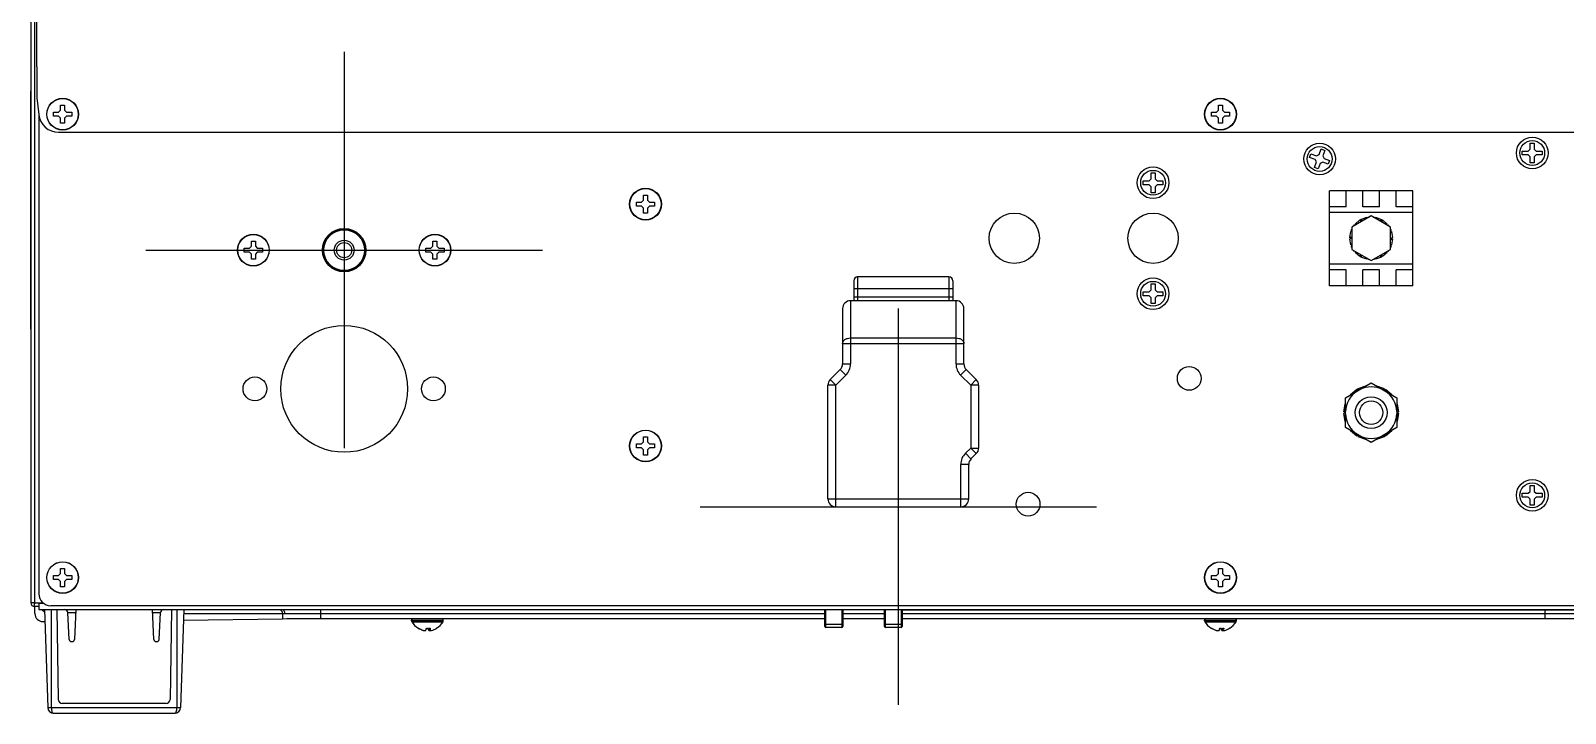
# Model space of a CAD drawing. Header units: millimetres. Extents: x 341 to 4391, y 324 to 2971.
# Drawn here: x 340.9 to 728, y 1400.6 to 1572.8 of the extents above; entities that cross this region are included whole.
import ezdxf

# ---------------------------------------------------------------- set-up
doc = ezdxf.new("R2010")
doc.units = ezdxf.units.MM
doc.header["$LTSCALE"] = 256.666667
doc.layers.get('0').update_dxf_attribs({"linetype": 'CONTINUOUS'})
for name, color, linetype in [('02___PRT_ALL_AXES', 7, 'CONTINUOUS'), ('03___PRT_ALL_CURVES', 7, 'CONTINUOUS'), ('ASSI', 7, 'CONTINUOUS'), ('GEOM', 7, 'CONTINUOUS')]:
    doc.layers.add(name, color=color, linetype=linetype)

msp = doc.modelspace()

# ---------------------------------------------------------------- linework, layer by layer
at = {"color": 9, "linetype": 'Continuous'}
for p, q in [((341.9, 1908.56), (341.9, 1428.46)), ((689.5, 1526.96), (668.5, 1526.96)), ((689.5, 1513.96), (668.5, 1513.96)), ((346.15, 1426.76), (346.15, 1402.06)), ((350.3, 1426.03), (352.32, 1426.03)), ((371.67, 1426.03), (373.7, 1426.03)), ((377.84, 1426.76), (377.84, 1402.06)), ((345.25, 1402.06), (378.74, 1402.06))]:
    msp.add_line(p, q, dxfattribs=at)
at = {"color": 7, "linetype": 'Continuous'}
for p, q in [((342.5, 1563.69), (342.5, 1869.89)), ((346.7, 1551.26), (346.7, 1552.26)), ((346.7, 1552.26), (348, 1552.26)), ((348, 1552.26), (348.5, 1552.76)), ((348.5, 1552.76), (348.5, 1554.06)), ((348.5, 1554.06), (349.5, 1554.06)), ((349.5, 1554.06), (349.5, 1552.76)), ((349.5, 1552.76), (350, 1552.26)), ((350, 1552.26), (351.3, 1552.26)), ((351.3, 1552.26), (351.3, 1551.26)), ((638.7, 1552.26), (640, 1552.26)), ((638.7, 1551.26), (638.7, 1552.26)), ((640, 1552.26), (640.5, 1552.76)), ((640.5, 1554.06), (641.5, 1554.06)), ((640.5, 1552.76), (640.5, 1554.06)), ((641.5, 1554.06), (641.5, 1552.76)), ((641.5, 1552.76), (642, 1552.26)), ((642, 1552.26), (643.3, 1552.26)), ((643.3, 1552.26), (643.3, 1551.26)), ((348, 1551.26), (346.7, 1551.26)), ((348.5, 1550.76), (348, 1551.26)), ((348.5, 1549.46), (348.5, 1550.76)), ((349.5, 1549.46), (348.5, 1549.46)), ((350, 1551.26), (349.5, 1550.76)), ((349.5, 1550.76), (349.5, 1549.46)), ((351.3, 1551.26), (350, 1551.26)), ((640, 1551.26), (638.7, 1551.26)), ((640.5, 1550.76), (640, 1551.26)), ((640.5, 1549.46), (640.5, 1550.76)), ((641.5, 1549.46), (640.5, 1549.46)), ((642, 1551.26), (641.5, 1550.76)), ((641.5, 1550.76), (641.5, 1549.46)), ((643.3, 1551.26), (642, 1551.26)), ((719.12, 1544.47), (720.12, 1544.47)), ((719.12, 1542.97), (719.12, 1544.47)), ((720.12, 1544.47), (720.12, 1542.97)), ((663.48, 1540.85), (663.82, 1541.79)), ((664.89, 1540.34), (663.48, 1540.85)), ((663.82, 1541.79), (665.23, 1541.28)), ((665.19, 1539.7), (664.89, 1540.34)), ((665.23, 1541.28), (665.87, 1541.57)), ((665.87, 1541.57), (666.38, 1542.98)), ((666.38, 1542.98), (667.32, 1542.64)), ((667.32, 1542.64), (666.81, 1541.23)), ((666.81, 1541.23), (667.11, 1540.59)), ((667.11, 1540.59), (668.52, 1540.08)), ((717.12, 1542.47), (718.62, 1542.47)), ((717.12, 1541.47), (717.12, 1542.47)), ((718.62, 1541.47), (717.12, 1541.47)), ((718.62, 1542.47), (719.12, 1542.97)), ((719.12, 1540.97), (718.62, 1541.47)), ((719.12, 1539.47), (719.12, 1540.97)), ((720.12, 1542.97), (720.62, 1542.47)), ((720.62, 1541.47), (720.12, 1540.97)), ((720.12, 1540.97), (720.12, 1539.47)), ((720.62, 1542.47), (722.12, 1542.47)), ((722.12, 1541.47), (720.62, 1541.47)), ((722.12, 1542.47), (722.12, 1541.47)), ((623.5, 1536.96), (624.5, 1536.96)), ((623.5, 1535.46), (623.5, 1536.96)), ((624.5, 1536.96), (624.5, 1535.46)), ((664.67, 1538.29), (665.19, 1539.7)), ((665.61, 1537.94), (664.67, 1538.29)), ((666.13, 1539.35), (665.61, 1537.94)), ((666.77, 1539.65), (666.13, 1539.35)), ((668.18, 1539.14), (666.77, 1539.65)), ((668.52, 1540.08), (668.18, 1539.14)), ((720.12, 1539.47), (719.12, 1539.47)), ((621.5, 1534.96), (623, 1534.96)), ((621.5, 1533.96), (621.5, 1534.96)), ((623, 1533.96), (621.5, 1533.96)), ((623, 1534.96), (623.5, 1535.46)), ((623.5, 1533.46), (623, 1533.96)), ((623.5, 1531.96), (623.5, 1533.46)), ((624.5, 1535.46), (625, 1534.96)), ((625, 1533.96), (624.5, 1533.46)), ((624.5, 1533.46), (624.5, 1531.96)), ((625, 1534.96), (626.5, 1534.96)), ((626.5, 1533.96), (625, 1533.96)), ((626.5, 1534.96), (626.5, 1533.96)), ((493.7, 1528.56), (493.7, 1529.56)), ((493.7, 1529.56), (495, 1529.56)), ((495, 1529.56), (495.5, 1530.06)), ((495.5, 1530.06), (495.5, 1531.36)), ((495.5, 1531.36), (496.5, 1531.36)), ((496.5, 1531.36), (496.5, 1530.06)), ((496.5, 1530.06), (497, 1529.56)), ((497, 1529.56), (498.3, 1529.56)), ((498.3, 1529.56), (498.3, 1528.56)), ((624.5, 1531.96), (623.5, 1531.96)), ((689.5, 1532.46), (668.5, 1532.46)), ((668.5, 1508.46), (668.5, 1532.46)), ((672.7, 1528.41), (672.7, 1532.46)), ((676.9, 1528.41), (676.9, 1532.46)), ((681.1, 1528.41), (681.1, 1532.46)), ((685.3, 1528.41), (685.3, 1532.46)), ((689.5, 1508.46), (689.5, 1532.46)), ((495, 1528.56), (493.7, 1528.56)), ((495.5, 1528.06), (495, 1528.56)), ((495.5, 1526.76), (495.5, 1528.06)), ((496.5, 1526.76), (495.5, 1526.76)), ((497, 1528.56), (496.5, 1528.06)), ((496.5, 1528.06), (496.5, 1526.76)), ((498.3, 1528.56), (497, 1528.56)), ((672.7, 1528.41), (668.5, 1528.41)), ((681.1, 1528.41), (676.9, 1528.41)), ((689.5, 1528.41), (685.3, 1528.41)), ((394.8, 1516.96), (394.8, 1517.96)), ((394.8, 1517.96), (396.1, 1517.96)), ((396.1, 1517.96), (396.6, 1518.46)), ((396.6, 1518.46), (396.6, 1519.76)), ((396.6, 1519.76), (397.6, 1519.76)), ((397.6, 1519.76), (397.6, 1518.46)), ((397.6, 1518.46), (398.1, 1517.96)), ((398.1, 1517.96), (399.4, 1517.96)), ((399.4, 1517.96), (399.4, 1516.96)), ((440.6, 1516.96), (440.6, 1517.96)), ((440.6, 1517.96), (441.9, 1517.96)), ((441.9, 1517.96), (442.4, 1518.46)), ((442.4, 1518.46), (442.4, 1519.76)), ((442.4, 1519.76), (443.4, 1519.76)), ((443.4, 1519.76), (443.4, 1518.46)), ((443.4, 1518.46), (443.9, 1517.96)), ((443.9, 1517.96), (445.2, 1517.96)), ((445.2, 1517.96), (445.2, 1516.96)), ((396.1, 1516.96), (394.8, 1516.96)), ((396.6, 1516.46), (396.1, 1516.96)), ((396.6, 1515.16), (396.6, 1516.46)), ((397.6, 1515.16), (396.6, 1515.16)), ((398.1, 1516.96), (397.6, 1516.46)), ((397.6, 1516.46), (397.6, 1515.16)), ((399.4, 1516.96), (398.1, 1516.96)), ((441.9, 1516.96), (440.6, 1516.96)), ((442.4, 1516.46), (441.9, 1516.96)), ((442.4, 1515.16), (442.4, 1516.46)), ((443.4, 1515.16), (442.4, 1515.16)), ((443.9, 1516.96), (443.4, 1516.46)), ((443.4, 1516.46), (443.4, 1515.16)), ((445.2, 1516.96), (443.9, 1516.96)), ((672.7, 1512.52), (668.5, 1512.52)), ((672.7, 1508.46), (672.7, 1512.52)), ((681.1, 1512.52), (676.9, 1512.52)), ((676.9, 1508.46), (676.9, 1512.52)), ((681.1, 1508.46), (681.1, 1512.52)), ((689.5, 1512.52), (685.3, 1512.52)), ((685.3, 1508.46), (685.3, 1512.52)), ((621.5, 1506.96), (623, 1506.96)), ((621.5, 1505.96), (621.5, 1506.96)), ((623, 1505.96), (621.5, 1505.96)), ((623, 1506.96), (623.5, 1507.46)), ((623.5, 1505.46), (623, 1505.96)), ((623.5, 1508.96), (624.5, 1508.96)), ((623.5, 1507.46), (623.5, 1508.96)), ((624.5, 1508.96), (624.5, 1507.46)), ((624.5, 1507.46), (625, 1506.96)), ((625, 1505.96), (624.5, 1505.46)), ((625, 1506.96), (626.5, 1506.96)), ((626.5, 1505.96), (625, 1505.96)), ((626.5, 1506.96), (626.5, 1505.96)), ((689.5, 1508.46), (668.5, 1508.46)), ((623.5, 1503.96), (623.5, 1505.46)), ((624.5, 1503.96), (623.5, 1503.96)), ((624.5, 1505.46), (624.5, 1503.96)), ((493.7, 1468.56), (495, 1468.56)), ((493.7, 1467.56), (493.7, 1468.56)), ((495, 1467.56), (493.7, 1467.56)), ((495, 1468.56), (495.5, 1469.06)), ((495.5, 1467.06), (495, 1467.56)), ((495.5, 1470.36), (496.5, 1470.36)), ((495.5, 1469.06), (495.5, 1470.36)), ((495.5, 1465.76), (495.5, 1467.06)), ((496.5, 1470.36), (496.5, 1469.06)), ((496.5, 1469.06), (497, 1468.56)), ((497, 1467.56), (496.5, 1467.06)), ((496.5, 1467.06), (496.5, 1465.76)), ((497, 1468.56), (498.3, 1468.56)), ((498.3, 1467.56), (497, 1467.56)), ((498.3, 1468.56), (498.3, 1467.56)), ((496.5, 1465.76), (495.5, 1465.76)), ((717.12, 1456.11), (718.62, 1456.11)), ((717.12, 1455.11), (717.12, 1456.11)), ((718.62, 1456.11), (719.12, 1456.61)), ((719.12, 1458.11), (720.12, 1458.11)), ((719.12, 1456.61), (719.12, 1458.11)), ((720.12, 1458.11), (720.12, 1456.61)), ((720.12, 1456.61), (720.62, 1456.11)), ((720.62, 1456.11), (722.12, 1456.11)), ((722.12, 1456.11), (722.12, 1455.11)), ((718.62, 1455.11), (717.12, 1455.11)), ((719.12, 1454.61), (718.62, 1455.11)), ((719.12, 1453.11), (719.12, 1454.61)), ((720.12, 1453.11), (719.12, 1453.11)), ((720.62, 1455.11), (720.12, 1454.61)), ((720.12, 1454.61), (720.12, 1453.11)), ((722.12, 1455.11), (720.62, 1455.11)), ((348, 1435.36), (348.5, 1435.86)), ((348.5, 1435.86), (348.5, 1437.16)), ((348.5, 1437.16), (349.5, 1437.16)), ((349.5, 1437.16), (349.5, 1435.86)), ((349.5, 1435.86), (350, 1435.36)), ((640, 1435.36), (640.5, 1435.86)), ((640.5, 1437.16), (641.5, 1437.16)), ((640.5, 1435.86), (640.5, 1437.16)), ((641.5, 1437.16), (641.5, 1435.86)), ((641.5, 1435.86), (642, 1435.36)), ((346.7, 1434.36), (346.7, 1435.36)), ((346.7, 1435.36), (348, 1435.36)), ((348, 1434.36), (346.7, 1434.36)), ((348.5, 1433.86), (348, 1434.36)), ((348.5, 1432.56), (348.5, 1433.86)), ((349.5, 1432.56), (348.5, 1432.56)), ((350, 1434.36), (349.5, 1433.86)), ((349.5, 1433.86), (349.5, 1432.56)), ((350, 1435.36), (351.3, 1435.36)), ((351.3, 1434.36), (350, 1434.36)), ((351.3, 1435.36), (351.3, 1434.36)), ((638.7, 1435.36), (640, 1435.36)), ((638.7, 1434.36), (638.7, 1435.36)), ((640, 1434.36), (638.7, 1434.36)), ((640.5, 1433.86), (640, 1434.36)), ((640.5, 1432.56), (640.5, 1433.86)), ((641.5, 1432.56), (640.5, 1432.56)), ((642, 1434.36), (641.5, 1433.86)), ((641.5, 1433.86), (641.5, 1432.56)), ((642, 1435.36), (643.3, 1435.36)), ((643.3, 1434.36), (642, 1434.36)), ((643.3, 1435.36), (643.3, 1434.36)), ((342, 1425.76), (342, 1427.56)), ((344.39, 1426.76), (345.25, 1402.06)), ((347.5, 1426.76), (347.9, 1404.11)), ((350.65, 1419.19), (350.3, 1426.05)), ((352.36, 1426.76), (351.96, 1419.19)), ((372.03, 1419.19), (371.64, 1426.76)), ((373.34, 1419.19), (373.7, 1426.05)), ((376.49, 1426.76), (376.1, 1404.11)), ((379.6, 1426.76), (378.74, 1402.06)), ((404.49, 1424.4), (379.51, 1424.04)), ((541.25, 1424.46), (414.13, 1424.46)), ((556.25, 1424.46), (545.75, 1424.46)), ((722.87, 1424.46), (560.75, 1424.46)), ((344, 1423.76), (344.5, 1423.76)), ((439.95, 1421.53), (439.95, 1421.55)), ((441.39, 1421.53), (441.39, 1422.05)), ((441.6, 1421.53), (441.6, 1422.06)), ((639.93, 1421.53), (639.93, 1421.57)), ((640.86, 1422.05), (640.85, 1422.05)), ((641.34, 1421.53), (641.34, 1422.05)), ((641.65, 1421.53), (641.65, 1422.06)), ((643.35, 1422.08), (643.33, 1422.06)), ((351.16, 1418.72), (351.46, 1418.72)), ((372.53, 1418.72), (372.84, 1418.72)), ((375.09, 1403.12), (348.9, 1403.12)), ((346.76, 1400.61), (377.23, 1400.61))]:
    msp.add_line(p, q, dxfattribs=at)
at = {"color": 4}
for p, q in [((420, 1567.46), (420, 1467.46)), ((370, 1517.46), (470, 1517.46))]:
    msp.add_line(p, q, dxfattribs=at)
at = {"color": 1}
for p, q in [((559.75, 1502.71), (559.75, 1402.71)), ((509.75, 1452.71), (609.75, 1452.71))]:
    msp.add_line(p, q, dxfattribs=at)
at = {"color": 7, "linetype": 'Continuous'}
msp.add_circle((420, 1517.46), 5.25, dxfattribs=at)
at = {"color": 9, "linetype": 'Continuous'}
msp.add_circle((420, 1517.46), 5.15, dxfattribs=at)
at = {"color": 7, "linetype": 'Continuous'}
for centre, radius, start, end in [((349.54, 1426.01), 0.754, 3, 90), ((374.45, 1426.01), 0.754, 90, 177), ((438.71, 1422.08), 0.0384, 270.01, 276.9663), ((440.18, 1423.09), 1.58, 261.8564, 272.4593), ((440.33, 1423.89), 2.38, 263.3463, 267.9663), ((440.33, 1423.88), 2.37, 268.0072, 276.6591), ((433.99, 1423.18), 6.83, 350.4309, 350.6889), ((441.23, 1425.8), 3.75, 262.3629, 266.4434), ((440.77, 1425.78), 3.74, 269.4694, 273.5542), ((441.23, 1425.78), 3.74, 266.4458, 270.6088), ((441.23, 1425.79), 3.74, 270.6133, 275.6332), ((441.67, 1423.89), 2.38, 263.349, 267.128), ((441.67, 1423.86), 2.35, 267.1361, 269.0475), ((441.23, 1425.8), 3.75, 275.6322, 277.6365), ((441.82, 1423.1), 1.59, 261.8636, 267.4741), ((441.67, 1423.85), 2.34, 269.0494, 272.0216), ((441.82, 1423.09), 1.58, 267.5407, 278.1436), ((440.86, 1426.1), 4.73, 300.8918, 301.6642), ((443.29, 1422.08), 0.0384, 263.0337, 269.99), ((641.12, 1426.06), 4.69, 238.1586, 238.8222), ((641.12, 1426.06), 4.69, 238.8222, 239.7803), ((640.15, 1422.92), 1.41, 261.2983, 263.6634), ((640.14, 1422.88), 1.37, 263.656, 270.9516), ((640.37, 1424.1), 2.59, 263.6189, 266.9762), ((640.14, 1422.87), 1.36, 270.9737, 274.0794), ((640.37, 1424.08), 2.57, 267.0108, 276.3864), ((636.28, 1423.23), 4.72, 345.5813, 345.9128), ((641.35, 1425.75), 3.7, 262.3111, 264.4834), ((640.64, 1425.74), 3.7, 273.3737, 275.5169), ((641.35, 1425.74), 3.7, 264.483, 266.7672), ((641.35, 1425.73), 3.69, 266.7739, 274.5735), ((641.62, 1424.08), 2.57, 263.6098, 270.9019), ((641.35, 1425.75), 3.7, 274.5776, 277.6891), ((641.86, 1422.9), 1.39, 261.2893, 265.9079), ((641.85, 1422.89), 1.38, 265.983, 278.718), ((640.87, 1426.06), 4.69, 301.1778, 301.8414), ((351.16, 1419.22), 0.503, 183, 270), ((351.46, 1419.22), 0.503, 270, 357), ((372.53, 1419.22), 0.503, 183, 270), ((372.84, 1419.22), 0.503, 270, 357), ((346.76, 1402.12), 1.51, 182, 270), ((348.9, 1404.13), 1.01, 181, 270), ((375.09, 1404.13), 1.01, 270, 359), ((377.23, 1402.12), 1.51, 270, 358)]:
    msp.add_arc(centre, radius, start, end, dxfattribs=at)
for centre, major_axis, ratio, start_param, end_param in [((344, 1425.76), (-1.41, -1.41), 0.999695, -0.785246, 0.785246), ((414.13, 1424.2), (15, 0), 0.017455, 1.570796, 2.268928), ((722.87, 1424.2), (15, 0), 0.017455, 0.872665, 1.570796)]:
    msp.add_ellipse(centre, major_axis=major_axis, ratio=ratio, start_param=start_param, end_param=end_param, dxfattribs=at)
for points in [[(438.69, 1422.05), (438.69, 1422.05), (438.7, 1422.04), (438.71, 1422.04)], [(439.95, 1421.53), (439.52, 1421.64), (439.1, 1421.81), (438.71, 1422.04)], [(438.76, 1422.08), (439.16, 1421.83), (439.6, 1421.64), (440.05, 1421.53)], [(442.04, 1421.53), (442.48, 1421.64), (442.9, 1421.81), (443.28, 1422.04)], [(443.31, 1422.05), (443.3, 1422.05), (443.29, 1422.04), (443.29, 1422.04)], [(443.34, 1422.08), (443.33, 1422.07), (443.32, 1422.06), (443.31, 1422.05)], [(638.67, 1422.06), (638.68, 1422.06), (638.69, 1422.05), (638.69, 1422.05)], [(638.69, 1422.05), (638.7, 1422.05), (638.71, 1422.04), (638.72, 1422.04)], [(639.93, 1421.53), (639.52, 1421.63), (639.13, 1421.8), (638.76, 1422.01)], [(638.8, 1422.08), (639.2, 1421.83), (639.64, 1421.64), (640.09, 1421.53)], [(642.06, 1421.53), (642.5, 1421.64), (642.92, 1421.82), (643.3, 1422.05)], [(643.33, 1422.06), (643.32, 1422.06), (643.31, 1422.05), (643.3, 1422.05)]]:
    msp.add_open_spline(points, degree=3, dxfattribs=at)
for points, knots in [([(438.71, 1422.04), (438.73, 1422.05), (438.74, 1422.06), (438.76, 1422.07), (438.76, 1422.08)], [0, 0, 0, 0, 0.692469, 1, 1, 1, 1]), ([(440.6, 1421.53), (440.61, 1421.56), (440.67, 1421.73), (440.7, 1421.9), (440.73, 1422.05)], [0, 0, 0, 0, 0.18915, 1, 1, 1, 1]), ([(441.39, 1421.53), (441.38, 1421.56), (441.33, 1421.73), (441.29, 1421.9), (441.27, 1422.05)], [0, 0, 0, 0, 0.18915, 1, 1, 1, 1]), ([(441.73, 1422.08), (441.72, 1422.02), (441.68, 1421.83), (441.64, 1421.65), (441.6, 1421.53)], [0, 0, 0, 0, 0.311773, 1, 1, 1, 1]), ([(638.72, 1422.04), (638.75, 1422.04), (638.77, 1422.05), (638.8, 1422.07), (638.8, 1422.08)], [0, 0, 0, 0, 0.71646, 1, 1, 1, 1]), ([(640.66, 1421.53), (640.68, 1421.56), (640.76, 1421.72), (640.81, 1421.9), (640.85, 1422.05)], [0, 0, 0, 0, 0.194496, 1, 1, 1, 1]), ([(641.34, 1421.53), (641.32, 1421.56), (641.23, 1421.72), (641.18, 1421.9), (641.14, 1422.05)], [0, 0, 0, 0, 0.194496, 1, 1, 1, 1]), ([(641.85, 1422.08), (641.82, 1421.97), (641.76, 1421.78), (641.69, 1421.6), (641.65, 1421.53)], [0, 0, 0, 0, 0.576134, 1, 1, 1, 1])]:
    msp.add_open_spline(points, degree=3, knots=knots, dxfattribs=at)
at = {"color": 9, "linetype": 'Continuous'}
for points, knots in [([(346.15, 1402.06), (346.15, 1401.87), (346.17, 1401.51), (346.28, 1401.04), (346.47, 1400.71), (346.67, 1400.61), (346.76, 1400.61)], [0, 0, 0, 0, 0.343638, 0.632384, 0.843751, 1, 1, 1, 1]), ([(377.23, 1400.61), (377.32, 1400.61), (377.53, 1400.71), (377.71, 1401.04), (377.82, 1401.51), (377.84, 1401.87), (377.84, 1402.06)], [0, 0, 0, 0, 0.156249, 0.367616, 0.656362, 1, 1, 1, 1])]:
    msp.add_open_spline(points, degree=3, knots=knots, dxfattribs=at)
at = {"layer": '02___PRT_ALL_AXES', "color": 7, "linetype": 'Continuous'}
for centre, start_param, end_param in [((441, 1426.8), -2.219738, -0.921854), ((641, 1426.8), -2.219734, -1.158322)]:
    msp.add_ellipse(centre, major_axis=(2.5, 0), ratio=0.017455, start_param=start_param, end_param=end_param, dxfattribs=at)
at = {"layer": '03___PRT_ALL_CURVES', "color": 40, "linetype": 'Continuous'}
for p, q in [((556.25, 1426.68), (545.75, 1426.68)), ((560.75, 1426.68), (792.4, 1426.68))]:
    msp.add_line(p, q, dxfattribs=at)
at = {"layer": 'ASSI', "color": 7, "linetype": 'Continuous'}
for p, q in [((437, 1423.92), (437, 1424.12)), ((445, 1423.92), (445, 1424.12)), ((637, 1423.92), (637, 1424.12)), ((645, 1423.92), (645, 1424.12))]:
    msp.add_line(p, q, dxfattribs=at)
at = {"layer": 'ASSI', "color": 9, "linetype": 'Continuous'}
for p, q in [((437, 1424.12), (445, 1424.12)), ((437, 1423.92), (445, 1423.92)), ((437.05, 1423.72), (444.94, 1423.72)), ((637, 1424.12), (645, 1424.12)), ((637, 1423.92), (645, 1423.92)), ((637.05, 1423.72), (644.94, 1423.72))]:
    msp.add_line(p, q, dxfattribs=at)
at = {"layer": 'ASSI', "color": 7, "linetype": 'Continuous'}
for centre, radius in [((349, 1551.76), 4), ((641, 1551.76), 4), ((666, 1540.46), 4), ((719.62, 1541.97), 4), ((624, 1534.46), 4), ((496, 1529.06), 4), ((397.1, 1517.46), 4), ((420, 1517.46), 5.5), ((442.9, 1517.46), 4), ((420, 1517.46), 2.5), ((420, 1517.46), 1.9), ((624, 1506.46), 4), ((496, 1468.06), 4), ((719.62, 1455.61), 4), ((349, 1434.86), 4), ((641, 1434.86), 4)]:
    msp.add_circle(centre, radius, dxfattribs=at)
at = {"layer": 'ASSI', "color": 9, "linetype": 'Continuous'}
for centre, radius in [((349, 1551.76), 3.95), ((641, 1551.76), 3.95), ((719.62, 1541.97), 3.13), ((666, 1540.46), 3.13), ((624, 1534.46), 3.13), ((496, 1529.06), 3.95), ((397.1, 1517.46), 3.95), ((442.9, 1517.46), 3.95), ((624, 1506.46), 3.13), ((496, 1468.06), 3.95), ((719.62, 1455.61), 3.13), ((349, 1434.86), 3.95), ((641, 1434.86), 3.95)]:
    msp.add_circle(centre, radius, dxfattribs=at)
at = {"layer": 'ASSI', "color": 7, "linetype": 'Continuous'}
for centre, radius, start, end in [((437.4, 1424.12), 0.4, 119.9831, 180), ((444.6, 1424.12), 0.4, 0, 60.0169), ((637.4, 1424.12), 0.4, 119.9832, 180), ((644.6, 1424.12), 0.4, 0, 60.0168), ((437.4, 1423.92), 0.4, 180, 210.3012), ((441.2, 1426.14), 4.8, 210.3012, 238.4394), ((440.8, 1426.14), 4.8, 301.5606, 329.6988), ((444.6, 1423.92), 0.4, 329.6988, 360), ((637.4, 1423.92), 0.4, 180, 210.3012), ((641.2, 1426.14), 4.8, 210.3012, 238.2275), ((640.8, 1426.14), 4.8, 301.7725, 329.6988), ((644.6, 1423.92), 0.4, 329.6988, 360)]:
    msp.add_arc(centre, radius, start, end, dxfattribs=at)
at = {"layer": 'GEOM', "color": 7, "linetype": 'Continuous'}
for p, q in [((341, 1908.66), (341, 1428.46)), ((342.5, 1563.69), (342.5, 1556.47)), ((340.95, 1497.56), (340.95, 1557.56)), ((340.95, 1557.56), (341, 1557.56)), ((342.53, 1555.92), (343, 1551.64)), ((343, 1551.69), (343, 1430.76)), ((347.97, 1547.19), (934.02, 1547.19)), ((679, 1526.11), (674.1, 1523.29)), ((674.95, 1524.05), (676.16, 1525.07)), ((676.42, 1525.22), (677.91, 1525.76)), ((678.21, 1525.81), (678.48, 1525.81)), ((683.89, 1523.29), (679, 1526.11)), ((679.52, 1525.81), (679.79, 1525.81)), ((680.08, 1525.76), (681.57, 1525.22)), ((681.83, 1525.07), (683.04, 1524.05)), ((673.59, 1520.61), (673.87, 1522.17)), ((673.97, 1522.45), (674.1, 1522.69)), ((674.1, 1523.29), (674.1, 1517.64)), ((674.62, 1523.59), (674.76, 1523.82)), ((683.24, 1523.82), (683.37, 1523.59)), ((683.89, 1517.64), (683.89, 1523.29)), ((683.89, 1522.69), (684.03, 1522.45)), ((684.13, 1522.17), (684.4, 1520.61)), ((673.87, 1518.76), (673.59, 1520.31)), ((674.1, 1518.24), (673.97, 1518.47)), ((674.1, 1517.64), (679, 1514.81)), ((674.76, 1517.1), (674.62, 1517.34)), ((679, 1514.81), (683.89, 1517.64)), ((683.37, 1517.34), (683.24, 1517.1)), ((684.03, 1518.47), (683.89, 1518.24)), ((684.4, 1520.31), (684.13, 1518.76)), ((676.16, 1515.86), (674.95, 1516.87)), ((677.91, 1515.17), (676.42, 1515.71)), ((678.48, 1515.11), (678.21, 1515.11)), ((679.79, 1515.11), (679.52, 1515.11)), ((681.57, 1515.71), (680.08, 1515.17)), ((683.04, 1516.87), (681.83, 1515.86)), ((548.5, 1509.71), (548.5, 1504.71)), ((572.5, 1510.71), (549.5, 1510.71)), ((573.5, 1509.71), (573.5, 1504.71)), ((545.7, 1502.71), (545.7, 1488.74)), ((574.3, 1504.71), (547.7, 1504.71)), ((576.3, 1488.74), (576.3, 1502.71)), ((340.95, 1497.56), (341, 1497.56)), ((545.11, 1487.33), (542.58, 1484.8)), ((579.41, 1484.8), (576.88, 1487.33)), ((542, 1454.71), (542, 1483.39)), ((580, 1483.39), (580, 1467.54)), ((672.5, 1480.22), (679, 1483.97)), ((673.81, 1481.05), (675.38, 1482.37)), ((675.69, 1482.55), (677.62, 1483.25)), ((679, 1483.97), (685.5, 1480.22)), ((680.38, 1483.25), (682.3, 1482.55)), ((682.62, 1482.37), (684.19, 1481.05)), ((672.07, 1476.64), (672.43, 1478.66)), ((672.5, 1472.71), (672.5, 1480.22)), ((675.61, 1482.02), (675.6, 1482.05)), ((675.61, 1482.02), (675.61, 1482.02)), ((675.88, 1482.17), (675.88, 1482.18)), ((682.11, 1482.17), (682.12, 1482.18)), ((682.38, 1482.02), (682.4, 1482.05)), ((682.38, 1482.02), (682.38, 1482.02)), ((685.5, 1480.22), (685.5, 1472.71)), ((685.57, 1478.66), (685.92, 1476.64)), ((672.43, 1474.26), (672.07, 1476.28)), ((685.92, 1476.28), (685.57, 1474.26)), ((679, 1468.96), (672.5, 1472.71)), ((675.38, 1470.56), (673.81, 1471.88)), ((675.61, 1470.91), (675.6, 1470.88)), ((675.61, 1470.91), (675.61, 1470.91)), ((675.88, 1470.76), (675.88, 1470.75)), ((685.5, 1472.71), (679, 1468.96)), ((682.11, 1470.76), (682.12, 1470.75)), ((682.38, 1470.91), (682.38, 1470.91)), ((682.38, 1470.91), (682.4, 1470.88)), ((684.19, 1471.88), (682.62, 1470.56)), ((677.62, 1469.68), (675.69, 1470.38)), ((682.3, 1470.38), (680.38, 1469.68)), ((577.5, 1454.71), (577.5, 1463.39)), ((578.08, 1464.8), (579.41, 1466.13)), ((544, 1452.71), (575.5, 1452.71)), ((341.9, 1428.46), (341, 1428.46)), ((341.9, 1428.46), (344.14, 1428.46)), ((341.9, 1427.56), (341.9, 1428.36)), ((343, 1428.36), (341.9, 1428.36)), ((342, 1428.36), (342, 1428.46)), ((343, 1428.46), (343, 1426.76)), ((343, 1428.36), (344.29, 1428.36)), ((343, 1427.56), (341.9, 1427.56)), ((343, 1426.76), (939, 1426.76)), ((936, 1427.76), (346, 1427.76)), ((541.25, 1422.51), (541.25, 1426.76)), ((545.75, 1426.76), (545.75, 1422.51)), ((556.25, 1422.51), (556.25, 1426.76)), ((560.75, 1426.76), (560.75, 1422.51)), ((545.5, 1422.26), (541.5, 1422.26)), ((560.5, 1422.26), (556.5, 1422.26))]:
    msp.add_line(p, q, dxfattribs=at)
at = {"layer": 'GEOM', "color": 9, "linetype": 'Continuous'}
for p, q in [((340.95, 1555.56), (341, 1555.56)), ((549.5, 1510.71), (549.5, 1504.71)), ((572.5, 1510.71), (572.5, 1504.71)), ((573.5, 1507.71), (548.5, 1507.71)), ((548.5, 1505.71), (573.5, 1505.71)), ((547.7, 1504.71), (547.7, 1488.74)), ((574.3, 1488.74), (574.3, 1504.71)), ((340.95, 1499.56), (341, 1499.56)), ((545.7, 1493.89), (576.3, 1493.89)), ((547.7, 1495.3), (574.3, 1495.3)), ((546.53, 1485.91), (545.11, 1487.33)), ((545.7, 1488.74), (547.7, 1488.74)), ((574.3, 1488.74), (576.3, 1488.74)), ((576.88, 1487.33), (575.47, 1485.91)), ((544, 1483.39), (542, 1483.39)), ((542.58, 1484.8), (544, 1483.39)), ((546.53, 1485.91), (544, 1483.39)), ((544, 1452.71), (544, 1483.39)), ((578, 1483.39), (575.47, 1485.91)), ((578, 1483.39), (579.41, 1484.8)), ((580, 1483.39), (578, 1483.39)), ((578, 1483.39), (578, 1467.54)), ((576.67, 1466.21), (578, 1467.54)), ((578, 1467.54), (580, 1467.54)), ((579.41, 1466.13), (578, 1467.54)), ((577.5, 1463.39), (575.5, 1463.39)), ((575.5, 1452.71), (575.5, 1463.39)), ((576.67, 1466.21), (578.08, 1464.8)), ((542, 1454.71), (577.5, 1454.71)), ((405.07, 1425.7), (379.57, 1425.7)), ((404.49, 1426.7), (404.49, 1426.76)), ((404.49, 1425.7), (404.49, 1424.4)), ((414.13, 1424.46), (414.13, 1426.76)), ((541.25, 1426.69), (414.13, 1426.69)), ((541.25, 1425.69), (414.13, 1425.69)), ((541.5, 1422.26), (541.5, 1426.76)), ((545.5, 1426.76), (545.5, 1422.26)), ((556.25, 1426.69), (545.75, 1426.69)), ((556.25, 1425.69), (545.75, 1425.69)), ((556.5, 1422.26), (556.5, 1426.76)), ((560.5, 1426.76), (560.5, 1422.26)), ((722.87, 1426.69), (560.75, 1426.69)), ((722.87, 1425.69), (560.75, 1425.69)), ((722.87, 1424.46), (722.87, 1426.76)), ((545.5, 1422.98), (541.5, 1422.98)), ((560.5, 1422.98), (556.5, 1422.98))]:
    msp.add_line(p, q, dxfattribs=at)
at = {"layer": 'GEOM', "color": 7, "linetype": 'Continuous'}
for centre, radius in [((589, 1520.46), 6.35), ((624, 1520.46), 6.35), ((420, 1482.46), 16), ((633.12, 1485.11), 3), ((397.5, 1482.46), 3), ((442.5, 1482.46), 3), ((679, 1476.46), 4), ((679, 1476.46), 2.95), ((592.48, 1453.36), 3)]:
    msp.add_circle(centre, radius, dxfattribs=at)
for centre, radius, start, end in [((347.5, 1556.47), 5, 180, 186.3402), ((347.97, 1552.19), 5, 186.3402, 270), ((677.13, 1525.81), 1.25, 357.2328, 359.9773), ((673.42, 1521.51), 1.26, 57.2821, 59.9837), ((682.69, 1524.76), 1.25, 297.2597, 299.9802), ((675.3, 1516.17), 1.25, 117.2586, 119.9801), ((684.57, 1519.41), 1.25, 237.2591, 239.9802), ((680.87, 1515.11), 1.25, 177.2586, 179.9801), ((549.5, 1509.71), 1, 90, 180), ((572.5, 1509.71), 1, 360, 90), ((547.7, 1502.71), 2, 90, 180), ((574.3, 1502.71), 2, 0, 90), ((543.7, 1488.74), 2, 315, 360), ((578.3, 1488.74), 2, 180, 225), ((544, 1483.39), 2, 135, 180), ((578, 1483.39), 2, 0, 45), ((679, 1476.46), 6.51, 62.3676, 117.6324), ((689.56, 1486), 12.26, 192.9691, 193.3029), ((669.49, 1485.75), 11.17, 346.713, 347.0794), ((676.91, 1484.16), 3.75, 343.5596, 345.0924), ((676.02, 1490.38), 12.26, 252.9691, 253.3029), ((679, 1476.46), 6.51, 122.3676, 177.6324), ((666.2, 1472.88), 11.17, 46.713, 47.0794), ((671.29, 1478.51), 3.75, 43.5596, 45.0924), ((679, 1476.46), 6.51, 2.3676, 57.6324), ((692.54, 1472.08), 12.26, 132.9691, 133.3029), ((682.29, 1489.34), 11.17, 286.713, 287.0794), ((684.62, 1482.12), 3.75, 283.5596, 285.0924), ((679, 1476.46), 6.51, 182.3676, 237.6324), ((679, 1476.46), 6.51, 302.3676, 357.6324), ((673.38, 1470.81), 3.75, 103.5596, 105.0924), ((675.71, 1463.59), 11.17, 106.713, 107.0794), ((665.45, 1480.84), 12.26, 312.9691, 313.3029), ((679, 1476.46), 6.51, 242.3676, 297.6324), ((686.7, 1474.42), 3.75, 223.5596, 225.0924), ((691.79, 1480.05), 11.17, 226.713, 227.0794), ((681.98, 1462.55), 12.26, 72.9691, 73.3029), ((578, 1467.54), 2, 315, 360), ((681.08, 1468.77), 3.75, 163.5596, 165.0924), ((688.5, 1467.18), 11.17, 166.713, 167.0794), ((668.43, 1466.93), 12.26, 12.9691, 13.3029), ((579.5, 1463.39), 2, 135, 180), ((544, 1454.71), 2, 180, 270), ((575.5, 1454.71), 2, 270, 360), ((341.9, 1428.46), 0.9, 180, 270), ((341.9, 1428.46), 0.1, 180, 270), ((346, 1430.76), 3, 180, 270), ((345.61, 1427.69), 2, 208.0235, 218.9875), ((345.62, 1427.7), 2.01, 219.0258, 233.0184), ((541.5, 1422.51), 0.25, 180, 270), ((545.5, 1422.51), 0.25, 270, 360), ((556.5, 1422.51), 0.25, 180, 270), ((560.5, 1422.51), 0.25, 270, 360)]:
    msp.add_arc(centre, radius, start, end, dxfattribs=at)
at = {"layer": 'GEOM', "color": 9, "linetype": 'Continuous'}
for centre, start, end in [((543.7, 1488.74), 315, 360), ((578.3, 1488.74), 180, 225), ((579.5, 1463.39), 135, 180)]:
    msp.add_arc(centre, 4, start, end, dxfattribs=at)
at = {"layer": 'GEOM', "color": 7, "linetype": 'Continuous'}
for points, knots in [([(676.47, 1524.66), (676.44, 1524.7), (676.37, 1524.81), (676.26, 1524.94), (676.19, 1525.04), (676.16, 1525.07)], [0, 0, 0, 0, 0.333918, 0.740588, 1, 1, 1, 1]), ([(676.63, 1524.75), (676.61, 1524.8), (676.55, 1524.92), (676.49, 1525.07), (676.44, 1525.18), (676.42, 1525.22)], [0, 0, 0, 0, 0.335336, 0.741881, 1, 1, 1, 1]), ([(676.68, 1524.78), (676.68, 1524.82), (676.66, 1524.99), (676.63, 1525.16), (676.59, 1525.28)], [0, 0, 0, 0, 0.240606, 1, 1, 1, 1]), ([(677.98, 1525.53), (677.98, 1525.55), (677.95, 1525.63), (677.93, 1525.71), (677.91, 1525.76)], [0, 0, 0, 0, 0.321347, 1, 1, 1, 1]), ([(678.21, 1525.66), (678.21, 1525.68), (678.21, 1525.73), (678.21, 1525.78), (678.21, 1525.81)], [0, 0, 0, 0, 0.317636, 1, 1, 1, 1]), ([(679.78, 1525.66), (679.78, 1525.68), (679.78, 1525.73), (679.79, 1525.78), (679.79, 1525.81)], [0, 0, 0, 0, 0.32014, 1, 1, 1, 1]), ([(680.01, 1525.53), (680.02, 1525.55), (680.04, 1525.63), (680.07, 1525.71), (680.08, 1525.76)], [0, 0, 0, 0, 0.324551, 1, 1, 1, 1]), ([(681.37, 1524.75), (681.39, 1524.8), (681.44, 1524.91), (681.51, 1525.07), (681.55, 1525.18), (681.57, 1525.22)], [0, 0, 0, 0, 0.333917, 0.740587, 1, 1, 1, 1]), ([(681.52, 1524.66), (681.56, 1524.7), (681.63, 1524.81), (681.74, 1524.94), (681.8, 1525.04), (681.83, 1525.07)], [0, 0, 0, 0, 0.335335, 0.74188, 1, 1, 1, 1]), ([(681.58, 1524.62), (681.61, 1524.65), (681.75, 1524.75), (681.88, 1524.86), (681.96, 1524.96)], [0, 0, 0, 0, 0.240582, 1, 1, 1, 1]), ([(674.1, 1522.12), (674.08, 1522.12), (674, 1522.14), (673.92, 1522.16), (673.87, 1522.17)], [0, 0, 0, 0, 0.321347, 1, 1, 1, 1]), ([(674.1, 1522.38), (674.09, 1522.39), (674.05, 1522.42), (674, 1522.44), (673.97, 1522.45)], [0, 0, 0, 0, 0.317602, 1, 1, 1, 1]), ([(674.89, 1523.74), (674.87, 1523.75), (674.83, 1523.78), (674.79, 1523.81), (674.76, 1523.82)], [0, 0, 0, 0, 0.32014, 1, 1, 1, 1]), ([(675.12, 1523.87), (675.1, 1523.89), (675.05, 1523.95), (674.99, 1524.01), (674.95, 1524.05)], [0, 0, 0, 0, 0.324551, 1, 1, 1, 1]), ([(682.88, 1523.87), (682.89, 1523.89), (682.95, 1523.95), (683.01, 1524.01), (683.04, 1524.05)], [0, 0, 0, 0, 0.321347, 1, 1, 1, 1]), ([(683.11, 1523.74), (683.12, 1523.75), (683.16, 1523.78), (683.21, 1523.81), (683.24, 1523.82)], [0, 0, 0, 0, 0.317604, 1, 1, 1, 1]), ([(683.89, 1522.38), (683.9, 1522.39), (683.95, 1522.42), (684, 1522.44), (684.03, 1522.45)], [0, 0, 0, 0, 0.32014, 1, 1, 1, 1]), ([(683.89, 1522.12), (683.92, 1522.12), (684, 1522.14), (684.07, 1522.16), (684.13, 1522.17)], [0, 0, 0, 0, 0.324551, 1, 1, 1, 1]), ([(674.1, 1520.55), (674.05, 1520.56), (673.92, 1520.57), (673.75, 1520.6), (673.64, 1520.61), (673.59, 1520.61)], [0, 0, 0, 0, 0.335336, 0.741881, 1, 1, 1, 1]), ([(674.1, 1520.37), (674.05, 1520.37), (673.92, 1520.36), (673.75, 1520.33), (673.64, 1520.32), (673.59, 1520.31)], [0, 0, 0, 0, 0.333918, 0.740587, 1, 1, 1, 1]), ([(674.1, 1520.62), (674.07, 1520.63), (673.91, 1520.7), (673.75, 1520.76), (673.62, 1520.78)], [0, 0, 0, 0, 0.240606, 1, 1, 1, 1]), ([(674.1, 1518.81), (674.08, 1518.8), (674, 1518.79), (673.92, 1518.77), (673.87, 1518.76)], [0, 0, 0, 0, 0.324551, 1, 1, 1, 1]), ([(674.1, 1518.54), (674.09, 1518.54), (674.05, 1518.51), (674, 1518.49), (673.97, 1518.47)], [0, 0, 0, 0, 0.32014, 1, 1, 1, 1]), ([(674.89, 1517.19), (674.87, 1517.18), (674.83, 1517.15), (674.79, 1517.12), (674.76, 1517.1)], [0, 0, 0, 0, 0.317603, 1, 1, 1, 1]), ([(683.11, 1517.19), (683.12, 1517.18), (683.16, 1517.15), (683.21, 1517.12), (683.24, 1517.1)], [0, 0, 0, 0, 0.32014, 1, 1, 1, 1]), ([(683.89, 1520.55), (683.95, 1520.56), (684.07, 1520.57), (684.25, 1520.6), (684.36, 1520.61), (684.4, 1520.61)], [0, 0, 0, 0, 0.333917, 0.740587, 1, 1, 1, 1]), ([(683.89, 1520.37), (683.95, 1520.37), (684.08, 1520.36), (684.25, 1520.33), (684.36, 1520.32), (684.4, 1520.31)], [0, 0, 0, 0, 0.335335, 0.74188, 1, 1, 1, 1]), ([(683.89, 1520.31), (683.93, 1520.29), (684.08, 1520.23), (684.25, 1520.17), (684.37, 1520.14)], [0, 0, 0, 0, 0.240581, 1, 1, 1, 1]), ([(683.89, 1518.81), (683.92, 1518.8), (684, 1518.79), (684.07, 1518.77), (684.13, 1518.76)], [0, 0, 0, 0, 0.321347, 1, 1, 1, 1]), ([(683.89, 1518.54), (683.9, 1518.54), (683.95, 1518.51), (684, 1518.49), (684.03, 1518.47)], [0, 0, 0, 0, 0.317603, 1, 1, 1, 1]), ([(675.12, 1517.05), (675.1, 1517.03), (675.05, 1516.97), (674.99, 1516.92), (674.95, 1516.87)], [0, 0, 0, 0, 0.321347, 1, 1, 1, 1]), ([(676.42, 1516.3), (676.39, 1516.28), (676.25, 1516.18), (676.12, 1516.07), (676.03, 1515.97)], [0, 0, 0, 0, 0.24058, 1, 1, 1, 1]), ([(676.47, 1516.27), (676.44, 1516.22), (676.37, 1516.12), (676.26, 1515.98), (676.19, 1515.89), (676.16, 1515.86)], [0, 0, 0, 0, 0.335336, 0.741881, 1, 1, 1, 1]), ([(676.63, 1516.18), (676.61, 1516.13), (676.55, 1516.01), (676.49, 1515.85), (676.44, 1515.75), (676.42, 1515.71)], [0, 0, 0, 0, 0.333918, 0.740587, 1, 1, 1, 1]), ([(677.98, 1515.4), (677.98, 1515.37), (677.95, 1515.3), (677.93, 1515.22), (677.91, 1515.17)], [0, 0, 0, 0, 0.324551, 1, 1, 1, 1]), ([(678.21, 1515.27), (678.21, 1515.25), (678.21, 1515.2), (678.21, 1515.15), (678.21, 1515.11)], [0, 0, 0, 0, 0.32014, 1, 1, 1, 1]), ([(679.78, 1515.27), (679.78, 1515.25), (679.78, 1515.2), (679.79, 1515.15), (679.79, 1515.11)], [0, 0, 0, 0, 0.317603, 1, 1, 1, 1]), ([(680.01, 1515.4), (680.02, 1515.37), (680.04, 1515.3), (680.07, 1515.22), (680.08, 1515.17)], [0, 0, 0, 0, 0.321347, 1, 1, 1, 1]), ([(681.31, 1516.15), (681.32, 1516.11), (681.33, 1515.94), (681.36, 1515.77), (681.41, 1515.65)], [0, 0, 0, 0, 0.240581, 1, 1, 1, 1]), ([(681.37, 1516.18), (681.39, 1516.13), (681.44, 1516.01), (681.51, 1515.85), (681.55, 1515.75), (681.57, 1515.71)], [0, 0, 0, 0, 0.335335, 0.74188, 1, 1, 1, 1]), ([(681.52, 1516.27), (681.56, 1516.22), (681.63, 1516.12), (681.73, 1515.98), (681.8, 1515.89), (681.83, 1515.86)], [0, 0, 0, 0, 0.333917, 0.740587, 1, 1, 1, 1]), ([(682.88, 1517.05), (682.9, 1517.03), (682.95, 1516.97), (683.01, 1516.92), (683.04, 1516.87)], [0, 0, 0, 0, 0.324551, 1, 1, 1, 1]), ([(675.6, 1482.05), (675.58, 1482.07), (675.5, 1482.18), (675.43, 1482.29), (675.38, 1482.37)], [0, 0, 0, 0, 0.258777, 1, 1, 1, 1]), ([(675.88, 1482.18), (675.86, 1482.21), (675.8, 1482.33), (675.74, 1482.46), (675.69, 1482.55)], [0, 0, 0, 0, 0.259955, 1, 1, 1, 1]), ([(676, 1482.24), (675.99, 1482.27), (675.95, 1482.39), (675.9, 1482.52), (675.85, 1482.61)], [0, 0, 0, 0, 0.242743, 1, 1, 1, 1]), ([(682.12, 1482.18), (682.13, 1482.21), (682.2, 1482.33), (682.26, 1482.46), (682.3, 1482.55)], [0, 0, 0, 0, 0.259439, 1, 1, 1, 1]), ([(682.4, 1482.05), (682.42, 1482.07), (682.49, 1482.18), (682.56, 1482.29), (682.62, 1482.37)], [0, 0, 0, 0, 0.259383, 1, 1, 1, 1]), ([(682.5, 1481.94), (682.52, 1481.97), (682.61, 1482.07), (682.69, 1482.18), (682.75, 1482.26)], [0, 0, 0, 0, 0.242743, 1, 1, 1, 1]), ([(672.5, 1476.62), (672.46, 1476.62), (672.32, 1476.63), (672.18, 1476.64), (672.07, 1476.64)], [0, 0, 0, 0, 0.260089, 1, 1, 1, 1]), ([(672.5, 1476.31), (672.46, 1476.31), (672.32, 1476.3), (672.18, 1476.29), (672.07, 1476.28)], [0, 0, 0, 0, 0.259593, 1, 1, 1, 1]), ([(672.5, 1476.76), (672.47, 1476.76), (672.34, 1476.79), (672.2, 1476.8), (672.1, 1476.81)], [0, 0, 0, 0, 0.242743, 1, 1, 1, 1]), ([(685.49, 1476.17), (685.52, 1476.16), (685.66, 1476.14), (685.79, 1476.12), (685.89, 1476.12)], [0, 0, 0, 0, 0.242743, 1, 1, 1, 1]), ([(685.5, 1476.62), (685.53, 1476.62), (685.68, 1476.63), (685.82, 1476.64), (685.92, 1476.64)], [0, 0, 0, 0, 0.259593, 1, 1, 1, 1]), ([(685.5, 1476.31), (685.53, 1476.31), (685.68, 1476.3), (685.82, 1476.29), (685.92, 1476.28)], [0, 0, 0, 0, 0.260088, 1, 1, 1, 1]), ([(675.49, 1470.99), (675.47, 1470.96), (675.39, 1470.86), (675.31, 1470.75), (675.25, 1470.67)], [0, 0, 0, 0, 0.242743, 1, 1, 1, 1]), ([(675.6, 1470.88), (675.58, 1470.85), (675.5, 1470.75), (675.43, 1470.64), (675.38, 1470.56)], [0, 0, 0, 0, 0.259378, 1, 1, 1, 1]), ([(675.88, 1470.75), (675.86, 1470.72), (675.8, 1470.59), (675.74, 1470.47), (675.69, 1470.38)], [0, 0, 0, 0, 0.259439, 1, 1, 1, 1]), ([(681.99, 1470.69), (682, 1470.66), (682.05, 1470.54), (682.1, 1470.41), (682.14, 1470.32)], [0, 0, 0, 0, 0.242743, 1, 1, 1, 1]), ([(682.12, 1470.75), (682.13, 1470.72), (682.2, 1470.59), (682.26, 1470.47), (682.3, 1470.38)], [0, 0, 0, 0, 0.259955, 1, 1, 1, 1]), ([(682.4, 1470.88), (682.42, 1470.85), (682.49, 1470.75), (682.56, 1470.64), (682.62, 1470.56)], [0, 0, 0, 0, 0.258782, 1, 1, 1, 1])]:
    msp.add_open_spline(points, degree=3, knots=knots, dxfattribs=at)
for points in [[(680.13, 1525.46), (680.17, 1525.54), (680.21, 1525.62), (680.25, 1525.7)], [(675.24, 1523.94), (675.19, 1524.02), (675.14, 1524.1), (675.08, 1524.16)], [(683.89, 1521.98), (683.98, 1521.98), (684.07, 1521.99), (684.16, 1522)], [(674.1, 1518.95), (674.01, 1518.95), (673.92, 1518.94), (673.84, 1518.93)], [(677.87, 1515.47), (677.82, 1515.39), (677.78, 1515.31), (677.75, 1515.22)], [(682.76, 1516.99), (682.8, 1516.91), (682.85, 1516.83), (682.91, 1516.76)]]:
    msp.add_open_spline(points, degree=3, dxfattribs=at)
at = {"layer": 'GEOM', "color": 9, "linetype": 'Continuous'}
for points, knots in [([(545.7, 1493.89), (545.7, 1494.07), (545.82, 1494.48), (546.29, 1494.94), (546.94, 1495.23), (547.44, 1495.3), (547.7, 1495.3)], [0, 0, 0, 0, 0.209466, 0.444656, 0.712032, 1, 1, 1, 1]), ([(574.3, 1495.3), (574.56, 1495.3), (575.06, 1495.23), (575.71, 1494.94), (576.18, 1494.48), (576.3, 1494.07), (576.3, 1493.89)], [0, 0, 0, 0, 0.287968, 0.555344, 0.790534, 1, 1, 1, 1]), ([(404.49, 1425.7), (404.49, 1425.82), (404.45, 1426.22), (404.14, 1426.69), (403.86, 1426.7)], [0, 0, 0, 0, 0.308887, 1, 1, 1, 1]), ([(405.07, 1425.7), (405.07, 1425.82), (405.04, 1426.21), (404.76, 1426.69), (404.49, 1426.7)], [0, 0, 0, 0, 0.314847, 1, 1, 1, 1]), ([(414.13, 1426.69), (413.27, 1426.69), (410.05, 1426.69), (406.84, 1426.69), (404.49, 1426.7)], [0, 0, 0, 0, 0.267275, 1, 1, 1, 1]), ([(414.13, 1425.69), (413.32, 1425.69), (410.3, 1425.69), (407.29, 1425.69), (405.07, 1425.7)], [0, 0, 0, 0, 0.26722, 1, 1, 1, 1]), ([(732.51, 1426.7), (731.78, 1426.7), (728.57, 1426.69), (725.36, 1426.69), (722.87, 1426.69)], [0, 0, 0, 0, 0.226042, 1, 1, 1, 1]), ([(731.92, 1425.7), (731.24, 1425.7), (728.22, 1425.69), (725.2, 1425.69), (722.87, 1425.69)], [0, 0, 0, 0, 0.226133, 1, 1, 1, 1]), ([(541.25, 1423.01), (541.25, 1423), (541.28, 1423), (541.33, 1422.99), (541.41, 1422.99), (541.47, 1422.98), (541.5, 1422.98)], [0, 0, 0, 0, 0.084101, 0.300649, 0.621802, 1, 1, 1, 1]), ([(545.75, 1423.01), (545.75, 1423), (545.71, 1423), (545.67, 1422.99), (545.59, 1422.99), (545.53, 1422.98), (545.5, 1422.98)], [0, 0, 0, 0, 0.084101, 0.300649, 0.621802, 1, 1, 1, 1]), ([(556.25, 1423.01), (556.25, 1423), (556.28, 1423), (556.33, 1422.99), (556.41, 1422.99), (556.47, 1422.98), (556.5, 1422.98)], [0, 0, 0, 0, 0.084101, 0.300649, 0.621802, 1, 1, 1, 1]), ([(560.75, 1423.01), (560.75, 1423), (560.71, 1423), (560.67, 1422.99), (560.59, 1422.99), (560.53, 1422.98), (560.5, 1422.98)], [0, 0, 0, 0, 0.084101, 0.300649, 0.621802, 1, 1, 1, 1])]:
    msp.add_open_spline(points, degree=3, knots=knots, dxfattribs=at)
msp.add_open_spline([(404.49, 1426.7), (404.28, 1426.7), (404.07, 1426.7), (403.86, 1426.7)], degree=3, dxfattribs=at)

doc.saveas('drawing.dxf')
